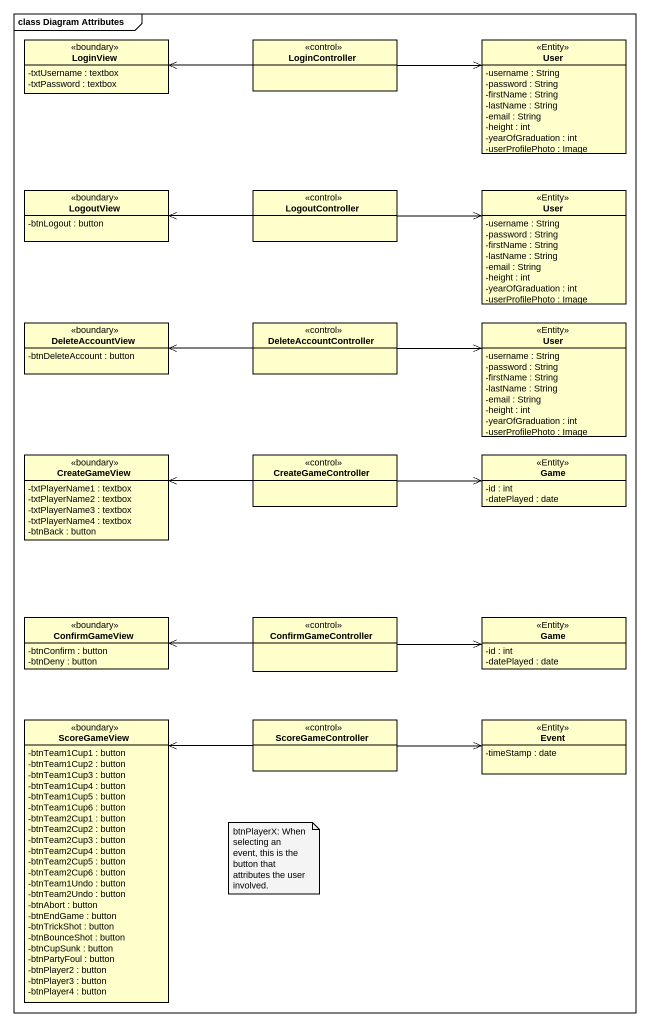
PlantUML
@startuml
mainframe class Diagram Attributes
hide circle
hide empty members
skinparam classAttributeIconSize 0
class LoginView <<boundary>> {
  -txtUsername : textbox
  -txtPassword : textbox
}
class LoginController <<control>>
class User <<Entity>> {
  -username : String
  -password : String
  -firstName : String
  -lastName : String
  -email : String
  -height : int
  -yearOfGraduation : int
  -userProfilePhoto : Image
}
class LogoutView <<boundary>> {
  -btnLogout : button
}
class LogoutController <<control>>
class "User" as User_2 <<Entity>> {
  -username : String
  -password : String
  -firstName : String
  -lastName : String
  -email : String
  -height : int
  -yearOfGraduation : int
  -userProfilePhoto : Image
}
class DeleteAccountView <<boundary>> {
  -btnDeleteAccount : button
}
class DeleteAccountController <<control>>
class "User" as User_3 <<Entity>> {
  -username : String
  -password : String
  -firstName : String
  -lastName : String
  -email : String
  -height : int
  -yearOfGraduation : int
  -userProfilePhoto : Image
}
class CreateGameView <<boundary>> {
  -txtPlayerName1 : textbox
  -txtPlayerName2 : textbox
  -txtPlayerName3 : textbox
  -txtPlayerName4 : textbox
  -btnBack : button
}
class CreateGameController <<control>>
class Game <<Entity>> {
  -id : int
  -datePlayed : date
}
class ConfirmGameView <<boundary>> {
  -btnConfirm : button
  -btnDeny : button
}
class ConfirmGameController <<control>>
class "Game" as Game_2 <<Entity>> {
  -id : int
  -datePlayed : date
}
class ScoreGameView <<boundary>> {
  -btnTeam1Cup1 : button
  -btnTeam1Cup2 : button
  -btnTeam1Cup3 : button
  -btnTeam1Cup4 : button
  -btnTeam1Cup5 : button
  -btnTeam1Cup6 : button
  -btnTeam2Cup1 : button
  -btnTeam2Cup2 : button
  -btnTeam2Cup3 : button
  -btnTeam2Cup4 : button
  -btnTeam2Cup5 : button
  -btnTeam2Cup6 : button
  -btnTeam1Undo : button
  -btnTeam2Undo : button
  -btnAbort : button
  -btnEndGame : button
  -btnTrickShot : button
  -btnBounceShot : button
  -btnCupSunk : button
  -btnPartyFoul : button
  -btnPlayer2 : button
  -btnPlayer3 : button
  -btnPlayer4 : button
}
class ScoreGameController <<control>>
class Event <<Entity>> {
  -timeStamp : date
}
LoginController -left-> LoginView
LoginController -right-> User
LogoutController -left-> LogoutView
LogoutController -right-> User_2
DeleteAccountController -left-> DeleteAccountView
DeleteAccountController -right-> User_3
CreateGameController -left-> CreateGameView
CreateGameController -right-> Game
ConfirmGameController -left-> ConfirmGameView
ConfirmGameController -right-> Game_2
ScoreGameController -left-> ScoreGameView
ScoreGameController -right-> Event
note as N1
  btnPlayerX: When selecting an event, this is the button that attributes the user involved.
end note
@enduml
